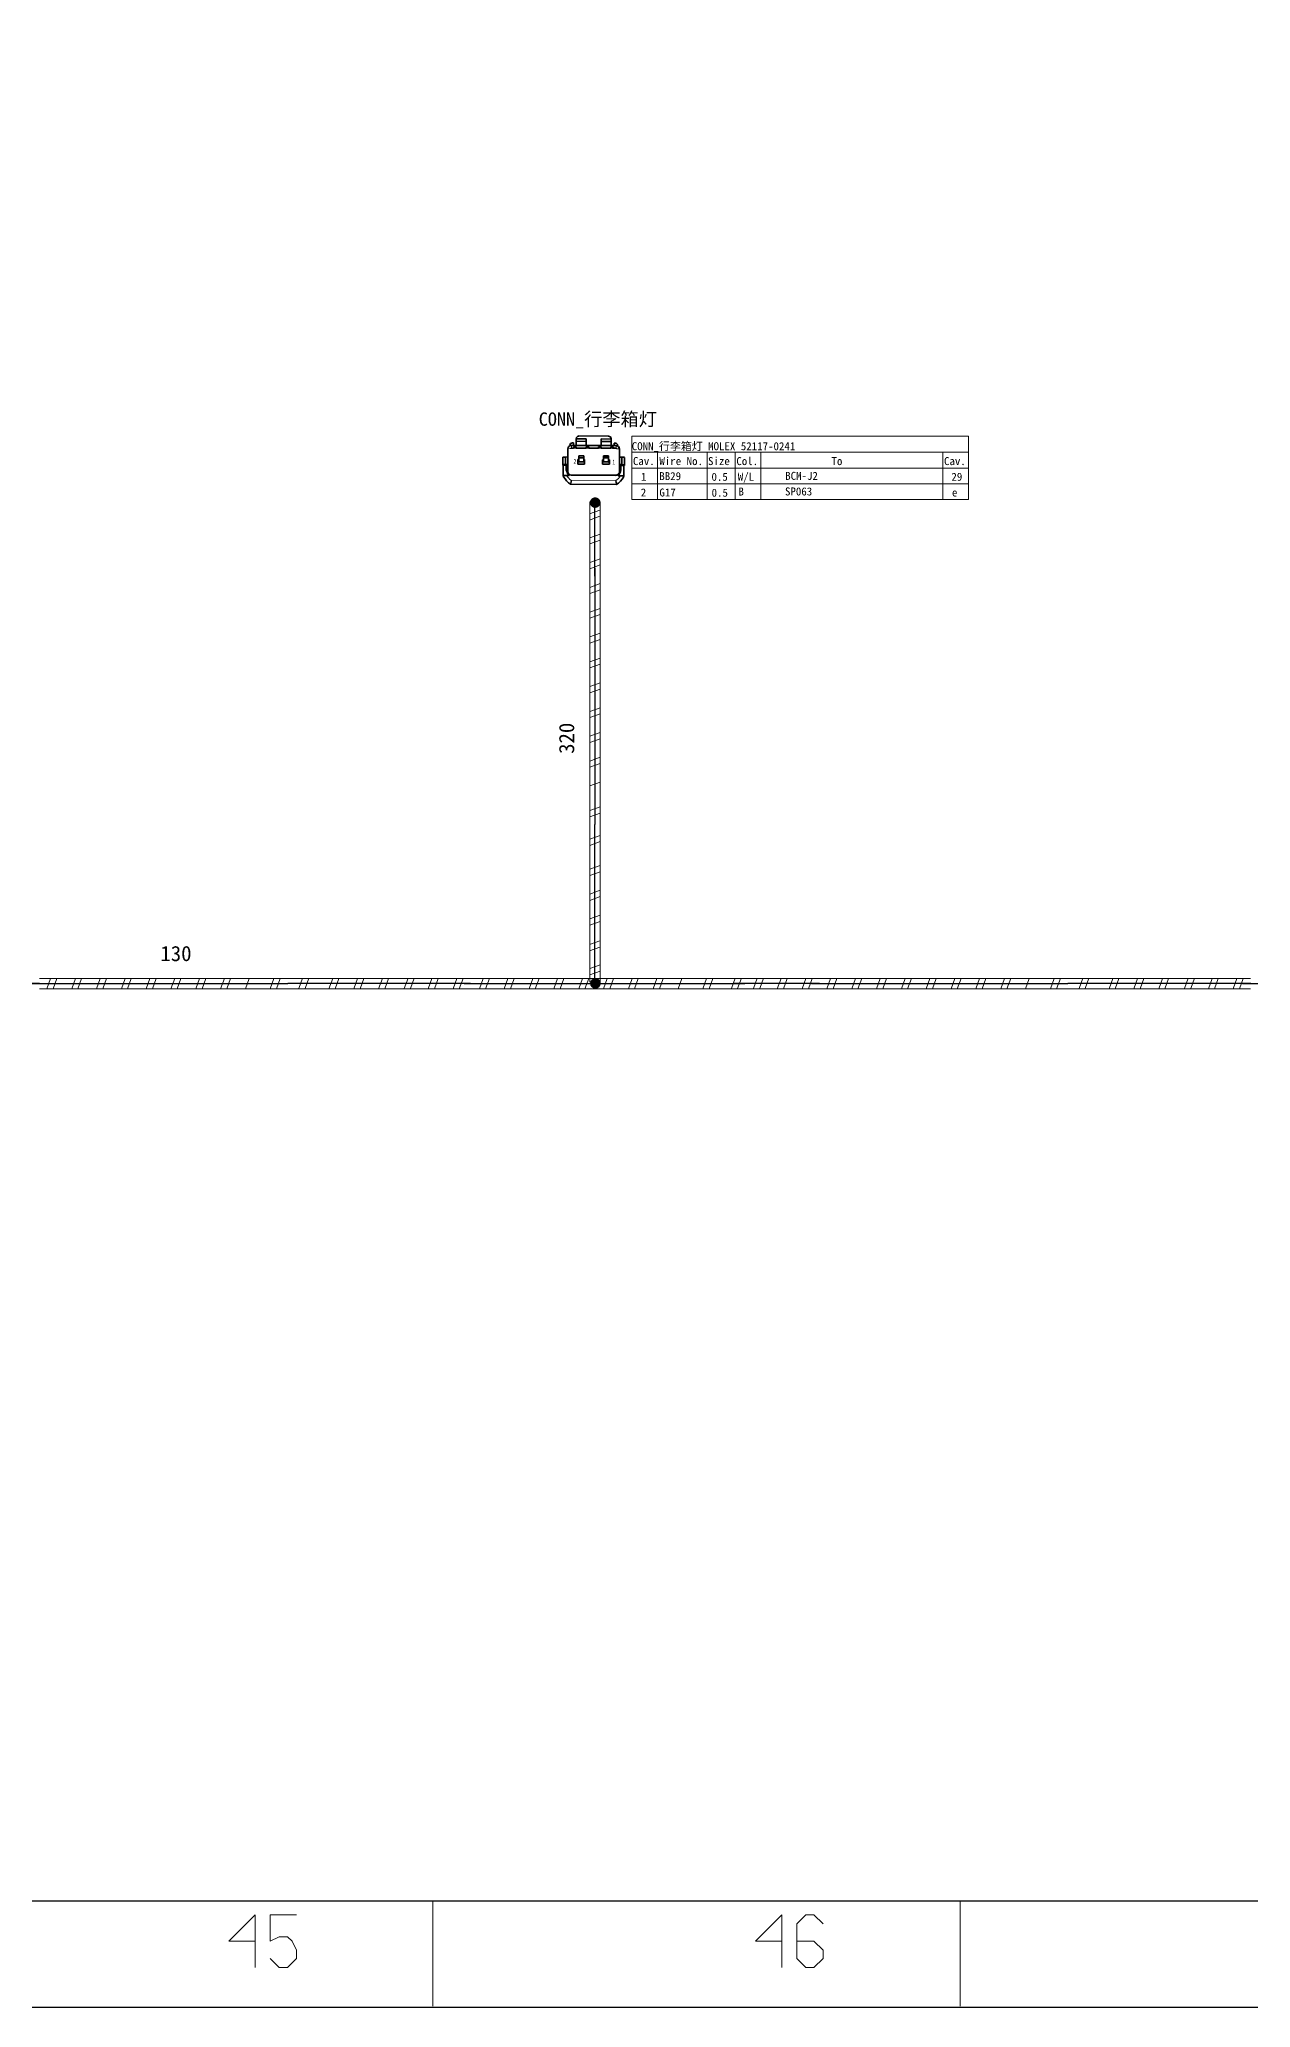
# Model space of a CAD drawing. Header units: millimetres. Extents: x 17 to 3784, y 12 to 1382.
# Drawn here: x 2244.9 to 2359.7, y 12.2 to 199 of the extents above; entities that cross this region are included whole.
import ezdxf

# ---------------------------------------------------------------- set-up
doc = ezdxf.new("R2010")
doc.units = ezdxf.units.MM
doc.styles.add('FangSong_GB2312_Style', font='simfang.ttf')
doc.styles.add('HZTXT', font='', dxfattribs={"width": 0.75})
doc.styles.get('HZTXT').set_extended_font_data('宋体')

msp = doc.modelspace()

# ---------------------------------------------------------------- hatches: boundary and pattern name
h = msp.add_hatch(color=0)
edge = h.paths.add_edge_path(flags=0)
edge.add_arc((2297.58, 155.02), 0.507, -180, 180, ccw=False)
h = msp.add_hatch(color=0)
edge = h.paths.add_edge_path(flags=0)
edge.add_arc((2297.6, 109.4), 0.507, 180, 540)

# ---------------------------------------------------------------- linework, layer by layer
at = {"color": 7, "lineweight": 35, "ltscale": 0.005}
for p, q in [((2295.41, 160.68), (2295.51, 160.68)), ((2296.58, 159.1), (2296.49, 159.1)), ((2296.49, 159.09), (2296.58, 159.09)), ((2298.94, 159.09), (2298.84, 159.09)), ((2298.94, 159.08), (2298.84, 159.08))]:
    msp.add_line(p, q, dxfattribs=at)
at = {"color": 7, "lineweight": 35, "ltscale": 0.012083}
msp.add_line((2295.51, 160.68), (2295.51, 160.45), dxfattribs=at)
at = {"color": 7, "lineweight": 35, "ltscale": 0.001978}
for p, q in [((2295.79, 161.1), (2295.79, 161.06)), ((2299.09, 161.09), (2299.09, 161.05))]:
    msp.add_line(p, q, dxfattribs=at)
at = {"color": 7, "lineweight": 35, "ltscale": 0.012031}
for p, q in [((2295.79, 160.84), (2295.79, 161.06)), ((2296.73, 161.06), (2296.73, 160.83)), ((2298.15, 160.83), (2298.15, 161.06))]:
    msp.add_line(p, q, dxfattribs=at)
at = {"color": 7, "lineweight": 35, "ltscale": 0.05}
for p, q in [((2295.79, 161.06), (2296.73, 161.06)), ((2295.79, 160.84), (2296.73, 160.83)), ((2298.15, 160.83), (2299.09, 160.83))]:
    msp.add_line(p, q, dxfattribs=at)
at = {"color": 7, "lineweight": 35, "ltscale": 0.020548}
for p, q in [((2295.79, 160.84), (2295.79, 160.45)), ((2296.73, 160.45), (2296.73, 160.83)), ((2298.15, 160.83), (2298.14, 160.44)), ((2299.09, 160.44), (2299.09, 160.83))]:
    msp.add_line(p, q, dxfattribs=at)
at = {"color": 7, "lineweight": 35, "ltscale": 0.150002}
msp.add_line((2296.03, 161.34), (2298.85, 161.33), dxfattribs=at)
at = {"color": 7, "lineweight": 35, "ltscale": 0.049999}
msp.add_line((2298.15, 161.06), (2299.09, 161.05), dxfattribs=at)
at = {"color": 7, "lineweight": 35, "ltscale": 0.012025}
msp.add_line((2299.09, 161.05), (2299.09, 160.83), dxfattribs=at)
at = {"color": 7, "lineweight": 35, "ltscale": 0.012088}
msp.add_line((2299.37, 160.44), (2299.37, 160.67), dxfattribs=at)
at = {"color": 7, "lineweight": 35, "ltscale": 0.004999}
msp.add_line((2299.37, 160.67), (2299.46, 160.67), dxfattribs=at)
at = {"color": 7, "lineweight": 35, "ltscale": 0.037441}
msp.add_line((2294.51, 159.33), (2294.51, 158.62), dxfattribs=at)
at = {"color": 7, "lineweight": 35, "ltscale": 0.012518}
msp.add_line((2294.75, 159.34), (2294.98, 159.35), dxfattribs=at)
at = {"color": 7, "lineweight": 35, "ltscale": 0.037446}
for p, q in [((2294.75, 158.64), (2294.75, 159.34)), ((2300.12, 159.32), (2300.11, 158.62)), ((2300.35, 158.6), (2300.35, 159.31))]:
    msp.add_line(p, q, dxfattribs=at)
at = {"color": 7, "lineweight": 35, "ltscale": 0.114834}
msp.add_line((2294.99, 160.13), (2294.98, 157.96), dxfattribs=at)
at = {"color": 7, "lineweight": 13, "ltscale": 0.114828}
for p, q in [((2295.01, 157.97), (2295.02, 160.13)), ((2299.85, 160.11), (2299.84, 157.95))]:
    msp.add_line(p, q, dxfattribs=at)
at = {"color": 7, "lineweight": 13, "ltscale": 0.013156}
msp.add_line((2295.02, 160.13), (2295.27, 160.14), dxfattribs=at)
at = {"color": 7, "lineweight": 35, "ltscale": 0.001576}
msp.add_line((2295.18, 160.42), (2295.18, 160.45), dxfattribs=at)
at = {"color": 7, "lineweight": 13, "ltscale": 0.001659}
for p, q in [((2295.32, 160.45), (2295.32, 160.42)), ((2299.56, 160.41), (2299.56, 160.44))]:
    msp.add_line(p, q, dxfattribs=at)
at = {"color": 7, "lineweight": 35, "ltscale": 0.224999}
for p, q in [((2295.32, 160.45), (2299.56, 160.44)), ((2295.31, 157.62), (2299.55, 157.6))]:
    msp.add_line(p, q, dxfattribs=at)
at = {"color": 7, "lineweight": 13, "ltscale": 0.224999}
for p, q in [((2295.32, 160.42), (2299.56, 160.41)), ((2299.55, 157.65), (2295.31, 157.67))]:
    msp.add_line(p, q, dxfattribs=at)
at = {"color": 7, "lineweight": 13, "ltscale": 0.012331}
for p, q in [((2295.32, 160.19), (2295.32, 160.42)), ((2299.56, 160.41), (2299.56, 160.17))]:
    msp.add_line(p, q, dxfattribs=at)
at = {"color": 7, "lineweight": 35, "ltscale": 0.010022}
msp.add_line((2295.32, 160.19), (2295.51, 160.19), dxfattribs=at)
at = {"color": 7, "lineweight": 13, "ltscale": 0.007088}
msp.add_line((2295.65, 160.32), (2295.65, 160.18), dxfattribs=at)
at = {"color": 7, "lineweight": 35, "ltscale": 0.007499}
msp.add_line((2295.79, 160.32), (2295.65, 160.32), dxfattribs=at)
at = {"color": 7, "lineweight": 13, "ltscale": 0.0075}
for p, q in [((2295.65, 160.18), (2295.79, 160.18)), ((2299.08, 160.17), (2299.23, 160.17))]:
    msp.add_line(p, q, dxfattribs=at)
at = {"color": 7, "lineweight": 35, "ltscale": 0.007088}
for p, q in [((2295.79, 160.18), (2295.79, 160.32)), ((2296.73, 160.31), (2296.73, 160.18)), ((2298.14, 160.18), (2298.14, 160.31)), ((2299.08, 160.31), (2299.08, 160.17))]:
    msp.add_line(p, q, dxfattribs=at)
at = {"color": 7, "lineweight": 35, "ltscale": 0.050001}
for p, q in [((2295.79, 160.19), (2296.73, 160.18)), ((2296.97, 160.18), (2297.91, 160.18)), ((2298.14, 160.18), (2299.08, 160.18))]:
    msp.add_line(p, q, dxfattribs=at)
at = {"color": 7, "lineweight": 35, "ltscale": 0.022462}
for p, q in [((2295.92, 158.68), (2295.93, 159.1)), ((2296.58, 158.68), (2296.58, 159.1)), ((2298.28, 158.67), (2298.28, 159.09)), ((2298.94, 158.67), (2298.94, 159.09))]:
    msp.add_line(p, q, dxfattribs=at)
at = {"color": 7, "lineweight": 35, "ltscale": 0.005001}
for p, q in [((2295.93, 159.1), (2296.02, 159.1)), ((2295.93, 159.09), (2296.02, 159.09)), ((2298.28, 159.09), (2298.37, 159.09)), ((2298.37, 159.08), (2298.28, 159.08))]:
    msp.add_line(p, q, dxfattribs=at)
at = {"color": 7, "lineweight": 35, "ltscale": 0.005005}
for p, q in [((2296.02, 159.09), (2295.93, 159.09)), ((2298.37, 159.08), (2298.28, 159.08))]:
    msp.add_line(p, q, dxfattribs=at)
at = {"color": 7, "lineweight": 35, "ltscale": 0.024999}
for p, q in [((2296.02, 159.46), (2296.49, 159.46)), ((2296.02, 159.28), (2296.49, 159.28)), ((2296.02, 158.88), (2296.49, 158.88)), ((2298.85, 159.27), (2298.37, 159.27)), ((2298.84, 158.87), (2298.37, 158.88)), ((2298.38, 159.45), (2298.85, 159.45)), ((2299.88, 158.55), (2300.35, 158.54))]:
    msp.add_line(p, q, dxfattribs=at)
at = {"color": 7, "lineweight": 35, "ltscale": 0.004995}
for p, q in [((2296.02, 159.46), (2296.02, 159.37)), ((2298.38, 159.45), (2298.38, 159.36)), ((2298.94, 159.08), (2298.84, 159.08))]:
    msp.add_line(p, q, dxfattribs=at)
at = {"color": 7, "lineweight": 35, "ltscale": 0.014353}
for p, q in [((2296.02, 159.37), (2296.02, 159.1)), ((2296.49, 159.1), (2296.49, 159.37)), ((2298.38, 159.36), (2298.37, 159.09)), ((2298.84, 159.09), (2298.85, 159.36))]:
    msp.add_line(p, q, dxfattribs=at)
at = {"color": 7, "lineweight": 35, "ltscale": 0.000682759}
for p, q in [((2296.02, 159.1), (2296.02, 159.09)), ((2296.49, 159.09), (2296.49, 159.1)), ((2298.37, 159.09), (2298.37, 159.08)), ((2298.84, 159.08), (2298.84, 159.09))]:
    msp.add_line(p, q, dxfattribs=at)
at = {"color": 7, "lineweight": 35, "ltscale": 0.000134173}
for p, q in [((2296.02, 159.09), (2296.02, 159.09)), ((2298.37, 159.08), (2298.37, 159.08)), ((2298.84, 159.08), (2298.84, 159.08))]:
    msp.add_line(p, q, dxfattribs=at)
at = {"color": 7, "lineweight": 35, "ltscale": 0.010258}
for p, q in [((2296.02, 158.89), (2296.02, 159.09)), ((2296.49, 159.08), (2296.49, 158.89)), ((2298.37, 158.88), (2298.37, 159.08)), ((2298.84, 159.08), (2298.84, 158.88))]:
    msp.add_line(p, q, dxfattribs=at)
at = {"color": 7, "lineweight": 35, "ltscale": 0.000478582}
for p, q in [((2296.02, 158.88), (2296.02, 158.89)), ((2298.37, 158.88), (2298.37, 158.88))]:
    msp.add_line(p, q, dxfattribs=at)
at = {"color": 7, "lineweight": 35, "ltscale": 0.025}
for p, q in [((2296.49, 158.89), (2296.02, 158.89)), ((2298.84, 158.88), (2298.37, 158.88)), ((2294.51, 158.57), (2294.98, 158.56))]:
    msp.add_line(p, q, dxfattribs=at)
at = {"color": 7, "lineweight": 35, "ltscale": 0.004989}
for p, q in [((2296.49, 159.46), (2296.49, 159.37)), ((2298.85, 159.45), (2298.85, 159.36))]:
    msp.add_line(p, q, dxfattribs=at)
at = {"color": 7, "lineweight": 35, "ltscale": 0.00013395}
msp.add_line((2296.49, 159.08), (2296.49, 159.09), dxfattribs=at)
at = {"color": 7, "lineweight": 35, "ltscale": 0.004996}
msp.add_line((2296.49, 159.08), (2296.58, 159.08), dxfattribs=at)
at = {"color": 7, "lineweight": 35, "ltscale": 0.00047836}
for p, q in [((2296.49, 158.88), (2296.49, 158.89)), ((2298.84, 158.87), (2298.84, 158.88))]:
    msp.add_line(p, q, dxfattribs=at)
at = {"color": 7, "lineweight": 35, "ltscale": 0.012501}
msp.add_line((2296.97, 160.31), (2296.73, 160.31), dxfattribs=at)
at = {"color": 7, "lineweight": 13, "ltscale": 0.012499}
msp.add_line((2296.73, 160.18), (2296.97, 160.18), dxfattribs=at)
at = {"color": 7, "lineweight": 35, "ltscale": 0.007093}
for p, q in [((2296.97, 160.18), (2296.97, 160.31)), ((2297.91, 160.31), (2297.91, 160.18))]:
    msp.add_line(p, q, dxfattribs=at)
at = {"color": 7, "lineweight": 35, "ltscale": 0.012498}
msp.add_line((2298.14, 160.31), (2297.91, 160.31), dxfattribs=at)
at = {"color": 7, "lineweight": 13, "ltscale": 0.012501}
msp.add_line((2297.91, 160.18), (2298.14, 160.18), dxfattribs=at)
at = {"color": 7, "lineweight": 35, "ltscale": 0.025001}
msp.add_line((2298.38, 159.36), (2298.85, 159.36), dxfattribs=at)
at = {"color": 7, "lineweight": 35, "ltscale": 0.007501}
msp.add_line((2299.23, 160.3), (2299.08, 160.31), dxfattribs=at)
at = {"color": 7, "lineweight": 13, "ltscale": 0.007093}
msp.add_line((2299.23, 160.17), (2299.23, 160.3), dxfattribs=at)
at = {"color": 7, "lineweight": 35, "ltscale": 0.01003}
msp.add_line((2299.37, 160.17), (2299.56, 160.17), dxfattribs=at)
at = {"color": 7, "lineweight": 13, "ltscale": 0.013159}
msp.add_line((2299.6, 160.12), (2299.85, 160.11), dxfattribs=at)
at = {"color": 7, "lineweight": 35, "ltscale": 0.001588}
msp.add_line((2299.7, 160.43), (2299.7, 160.4), dxfattribs=at)
at = {"color": 7, "lineweight": 35, "ltscale": 0.114828}
for p, q in [((2299.88, 160.11), (2299.88, 157.94)), ((2299.88, 160.09), (2299.88, 157.93))]:
    msp.add_line(p, q, dxfattribs=at)
at = {"color": 7, "lineweight": 35, "ltscale": 0.012521}
msp.add_line((2299.88, 159.34), (2300.12, 159.32), dxfattribs=at)
at = {"color": 7, "lineweight": 35, "ltscale": 0.003139}
for p, q in [((2294.51, 158.62), (2294.51, 158.57)), ((2300.35, 158.6), (2300.35, 158.54))]:
    msp.add_line(p, q, dxfattribs=at)
at = {"color": 7, "lineweight": 35, "ltscale": 0.049535}
for p, q in [((2294.56, 158.56), (2294.55, 157.63)), ((2300.3, 157.61), (2300.3, 158.54))]:
    msp.add_line(p, q, dxfattribs=at)
at = {"color": 7, "lineweight": 35, "ltscale": 0.005456}
for p, q in [((2294.55, 157.53), (2294.55, 157.63)), ((2300.3, 157.61), (2300.3, 157.51))]:
    msp.add_line(p, q, dxfattribs=at)
at = {"color": 7, "lineweight": 35, "ltscale": 0.00587}
for p, q in [((2294.59, 157.58), (2294.59, 157.47)), ((2300.26, 157.44), (2300.26, 157.56))]:
    msp.add_line(p, q, dxfattribs=at)
at = {"color": 7, "lineweight": 35, "ltscale": 0.012517}
msp.add_line((2294.98, 158.65), (2294.75, 158.64), dxfattribs=at)
at = {"color": 7, "lineweight": 35, "ltscale": 0.023865}
msp.add_line((2294.84, 158.56), (2294.84, 158.11), dxfattribs=at)
at = {"color": 7, "lineweight": 35, "ltscale": 0.000548587}
msp.add_line((2294.84, 158.11), (2294.84, 158.1), dxfattribs=at)
at = {"color": 7, "lineweight": 35, "ltscale": 0.007494}
msp.add_line((2294.98, 158.11), (2294.84, 158.11), dxfattribs=at)
at = {"color": 7, "lineweight": 35, "ltscale": 0.012248}
msp.add_line((2294.87, 157.59), (2295.1, 157.59), dxfattribs=at)
at = {"color": 7, "lineweight": 35, "ltscale": 0.000586732}
msp.add_line((2294.98, 157.96), (2294.98, 157.95), dxfattribs=at)
at = {"color": 7, "lineweight": 13, "ltscale": 0.002054}
msp.add_line((2295.31, 157.67), (2295.31, 157.63), dxfattribs=at)
at = {"color": 7, "lineweight": 13, "ltscale": 0.000714398}
for p, q in [((2295.31, 157.63), (2295.31, 157.62)), ((2299.55, 157.6), (2299.55, 157.62))]:
    msp.add_line(p, q, dxfattribs=at)
at = {"color": 7, "lineweight": 35, "ltscale": 0.225001}
msp.add_line((2295.31, 157.63), (2299.55, 157.62), dxfattribs=at)
at = {"color": 7, "lineweight": 13, "ltscale": 0.222979}
msp.add_line((2299.53, 157.1), (2295.33, 157.12), dxfattribs=at)
at = {"color": 7, "lineweight": 35, "ltscale": 0.035}
for p, q in [((2296.58, 158.68), (2295.92, 158.68)), ((2298.94, 158.67), (2298.28, 158.67))]:
    msp.add_line(p, q, dxfattribs=at)
at = {"color": 7, "lineweight": 13, "ltscale": 0.002048}
msp.add_line((2299.55, 157.62), (2299.55, 157.65), dxfattribs=at)
at = {"color": 7, "lineweight": 35, "ltscale": 0.012246}
msp.add_line((2299.76, 157.57), (2299.99, 157.57), dxfattribs=at)
at = {"color": 7, "lineweight": 35, "ltscale": 0.01252}
msp.add_line((2300.11, 158.62), (2299.88, 158.63), dxfattribs=at)
at = {"color": 7, "lineweight": 35, "ltscale": 0.000140015}
msp.add_line((2299.88, 158.55), (2299.88, 158.54), dxfattribs=at)
at = {"color": 7, "lineweight": 13, "ltscale": 0.023865}
msp.add_line((2299.88, 158.54), (2299.88, 158.09), dxfattribs=at)
at = {"color": 7, "lineweight": 35, "ltscale": 0.007505}
msp.add_line((2300.02, 158.09), (2299.88, 158.1), dxfattribs=at)
at = {"color": 7, "lineweight": 35, "ltscale": 0.024408}
msp.add_line((2300.02, 158.08), (2300.02, 158.54), dxfattribs=at)
at = {"color": 7, "lineweight": 35, "ltscale": 0.00054275}
msp.add_line((2300.02, 158.08), (2300.02, 158.09), dxfattribs=at)
at = {"color": 7, "lineweight": 35, "ltscale": 0.005865}
for p, q in [((2295.25, 156.76), (2295.25, 156.87)), ((2299.59, 156.85), (2299.59, 156.74))]:
    msp.add_line(p, q, dxfattribs=at)
at = {"color": 7, "lineweight": 35, "ltscale": 0.230357}
msp.add_line((2299.59, 156.74), (2295.25, 156.76), dxfattribs=at)
msp.add_line((2297.06, 155.1), (2298.05, 155.1))
for points in [[(18.14, 1381.34), (3479.85, 1381.34), (3479.85, 12.21), (18.14, 12.21)], [(43.28, 1371.36), (3469.6, 1371.36), (3469.6, 22.31), (43.28, 22.31)]]:
    msp.add_lwpolyline(points, close=True)
at = {"color": 0, "linetype": 'Continuous', "lineweight": 13}
for points in [[(2301.05, 161.32), (2332.99, 161.32)], [(2301.05, 161.32), (2301.05, 155.32)], [(2332.99, 161.32), (2332.99, 155.32)], [(2301.05, 159.79), (2332.99, 159.79)], [(2303.48, 159.79), (2303.48, 155.32)], [(2308.19, 159.79), (2308.19, 155.32)], [(2310.86, 159.79), (2310.86, 155.32)], [(2313.3, 159.79), (2313.3, 155.32)], [(2330.56, 159.79), (2330.56, 155.32)], [(2301.05, 158.3), (2332.99, 158.3)], [(2301.05, 156.81), (2332.99, 156.81)], [(2301.05, 155.32), (2332.99, 155.32)]]:
    msp.add_lwpolyline(points, dxfattribs=at)
at = {"color": 7, "lineweight": 35}
for points in [[(2294.87, 157.59), (2294.61, 157.58), (2294.59, 157.58), (2294.59, 157.58), (2294.59, 157.58), (2294.59, 157.58)], [(2299.99, 157.57), (2300.25, 157.56), (2300.26, 157.56), (2300.26, 157.56), (2300.26, 157.56), (2300.26, 157.56)]]:
    msp.add_lwpolyline(points, dxfattribs=at)
at = {"color": 7, "linetype": 'Continuous', "lineweight": 0}
for points in [[(2297.07, 155.1), (2297.07, 152.75)], [(2298.05, 152.75), (2298.05, 155.1)], [(2298.03, 154.31), (2297.05, 153.95)], [(2298.03, 153.72), (2297.05, 153.36)], [(2297.07, 152.75), (2297.07, 150.39)], [(2298.05, 152.04), (2297.07, 151.69)], [(2298.05, 151.45), (2297.07, 151.1)], [(2298.05, 150.39), (2298.05, 152.75)], [(2297.07, 150.39), (2297.07, 148.04)], [(2298.05, 149.68), (2297.07, 149.33)], [(2298.05, 148.04), (2298.05, 150.39)], [(2298.05, 149.1), (2297.07, 148.74)], [(2297.07, 148.04), (2297.07, 145.68)], [(2298.05, 145.68), (2298.05, 148.04)], [(2297.07, 146.98), (2298.05, 147.33)], [(2297.07, 146.39), (2298.05, 146.74)], [(2297.07, 145.68), (2297.07, 143.33)], [(2298.05, 143.33), (2298.05, 145.68)], [(2297.07, 144.62), (2298.05, 144.98)], [(2297.07, 144.04), (2298.05, 144.39)], [(2297.07, 143.33), (2297.07, 140.97)], [(2297.07, 142.27), (2298.05, 142.62)], [(2297.07, 141.68), (2298.05, 142.03)], [(2298.05, 140.97), (2298.05, 143.33)], [(2297.07, 140.97), (2297.07, 138.62)], [(2297.07, 139.92), (2298.05, 140.27)], [(2298.05, 138.62), (2298.05, 140.97)], [(2297.07, 139.33), (2298.05, 139.68)], [(2297.07, 138.62), (2297.07, 136.27)], [(2298.05, 136.27), (2298.05, 138.62)], [(2297.07, 137.56), (2298.05, 137.91)], [(2297.07, 136.97), (2298.05, 137.33)], [(2297.07, 136.27), (2297.07, 133.91)], [(2297.07, 135.21), (2298.05, 135.56)], [(2297.07, 134.62), (2298.05, 134.97)], [(2298.05, 133.91), (2298.05, 136.27)], [(2297.07, 133.91), (2297.07, 131.56)], [(2297.07, 132.85), (2298.05, 133.21)], [(2297.07, 132.26), (2298.05, 132.62)], [(2298.05, 131.56), (2298.05, 133.91)], [(2297.07, 131.56), (2297.07, 129.2)], [(2297.07, 130.5), (2298.05, 130.85)], [(2298.05, 129.2), (2298.05, 131.56)], [(2297.07, 129.91), (2298.05, 130.26)], [(2297.07, 129.2), (2297.07, 126.85)], [(2298.05, 126.85), (2298.05, 129.2)], [(2297.07, 128.14), (2298.05, 128.5)], [(2297.07, 126.85), (2297.07, 124.49)], [(2297.07, 125.79), (2298.05, 126.14)], [(2297.07, 125.2), (2298.05, 125.55)], [(2298.05, 124.49), (2298.05, 126.85)], [(2298.04, 123.43), (2297.06, 123.08)], [(2297.07, 124.49), (2297.07, 122.14)], [(2298.05, 122.14), (2298.05, 124.49)], [(2298.04, 122.85), (2297.06, 122.49)], [(2297.07, 122.29), (2297.07, 118.93)], [(2298.05, 118.93), (2298.05, 122.38)], [(2298.05, 120.58), (2297.07, 120.23)], [(2298.05, 119.99), (2297.07, 119.64)], [(2297.07, 118.93), (2297.07, 116.58)], [(2298.05, 118.23), (2297.07, 117.87)], [(2298.05, 116.58), (2298.05, 118.93)], [(2298.05, 117.64), (2297.07, 117.28)], [(2297.07, 116.58), (2297.07, 114.22)], [(2298.05, 115.87), (2297.07, 115.52)], [(2298.05, 114.22), (2298.05, 116.58)], [(2298.05, 115.28), (2297.07, 114.93)], [(2297.07, 114.22), (2297.07, 111.87)], [(2298.05, 111.87), (2298.05, 114.22)], [(2298.03, 113.43), (2297.05, 113.08)], [(2298.03, 112.84), (2297.05, 112.49)], [(2297.07, 111.87), (2297.07, 109.51)], [(2298.05, 111.16), (2297.07, 110.81)], [(2298.05, 110.57), (2297.07, 110.22)], [(2298.05, 109.51), (2298.05, 111.87)], [(2244.88, 109.87), (2247.23, 109.87)], [(2247.23, 108.89), (2244.88, 108.89)], [(2245.94, 109.87), (2245.58, 108.89)], [(2246.52, 109.87), (2246.17, 108.89)], [(2247.23, 109.87), (2249.58, 109.87)], [(2249.58, 108.89), (2247.23, 108.89)], [(2248.29, 109.87), (2247.94, 108.89)], [(2248.88, 109.87), (2248.53, 108.89)], [(2249.58, 109.87), (2251.94, 109.87)], [(2251.94, 108.89), (2249.58, 108.89)], [(2250.64, 109.87), (2250.29, 108.89)], [(2251.23, 109.87), (2250.88, 108.89)], [(2251.94, 109.87), (2254.29, 109.87)], [(2254.29, 108.89), (2251.94, 108.89)], [(2253, 109.87), (2252.65, 108.89)], [(2253.59, 109.87), (2253.23, 108.89)], [(2254.29, 109.87), (2256.65, 109.87)], [(2256.65, 108.89), (2254.29, 108.89)], [(2255.35, 109.87), (2255, 108.89)], [(2255.94, 109.87), (2255.59, 108.89)], [(2256.65, 109.87), (2259, 109.87)], [(2259, 108.89), (2256.65, 108.89)], [(2257.71, 109.87), (2257.35, 108.89)], [(2258.3, 109.87), (2257.94, 108.89)], [(2259, 109.87), (2261.36, 109.87)], [(2261.36, 108.89), (2259, 108.89)], [(2260.06, 109.87), (2259.71, 108.89)], [(2260.65, 109.87), (2260.3, 108.89)], [(2261.36, 109.87), (2263.71, 109.87)], [(2263.71, 108.89), (2261.36, 108.89)], [(2262.42, 109.87), (2262.06, 108.89)], [(2263, 109.87), (2262.65, 108.89)], [(2263.71, 109.87), (2266.07, 109.87)], [(2266.07, 108.89), (2263.71, 108.89)], [(2264.77, 109.87), (2264.42, 108.89)], [(2266.07, 109.87), (2268.42, 109.87)], [(2268.42, 108.89), (2266.07, 108.89)], [(2267.12, 109.87), (2266.77, 108.89)], [(2267.71, 109.87), (2267.36, 108.89)], [(2268.42, 109.87), (2270.77, 109.87)], [(2270.77, 108.89), (2268.42, 108.89)], [(2269.48, 108.9), (2269.83, 109.88)], [(2270.07, 108.9), (2270.42, 109.88)], [(2273.98, 108.89), (2270.54, 108.89)], [(2270.62, 109.87), (2273.98, 109.87)], [(2272.33, 108.89), (2272.69, 109.87)], [(2272.92, 108.89), (2273.28, 109.87)], [(2273.98, 109.87), (2276.34, 109.87)], [(2276.34, 108.89), (2273.98, 108.89)], [(2274.69, 108.89), (2275.04, 109.87)], [(2275.28, 108.89), (2275.63, 109.87)], [(2276.34, 109.87), (2278.69, 109.87)], [(2278.69, 108.89), (2276.34, 108.89)], [(2277.04, 108.89), (2277.4, 109.87)], [(2277.63, 108.89), (2277.98, 109.87)], [(2278.69, 109.87), (2281.04, 109.87)], [(2281.04, 108.89), (2278.69, 108.89)], [(2279.48, 108.91), (2279.84, 109.89)], [(2280.07, 108.91), (2280.43, 109.89)], [(2281.04, 109.87), (2283.4, 109.87)], [(2283.4, 108.89), (2281.04, 108.89)], [(2281.75, 108.89), (2282.1, 109.87)], [(2282.34, 108.89), (2282.69, 109.87)], [(2283.4, 109.87), (2286.3, 109.87)], [(2286.04, 108.89), (2283.4, 108.89)], [(2284.11, 108.89), (2284.46, 109.87)], [(2284.69, 108.89), (2285.05, 109.87)], [(2285.9, 109.87), (2288.25, 109.87)], [(2288.25, 108.89), (2285.9, 108.89)], [(2286.96, 109.87), (2286.61, 108.89)], [(2287.55, 109.87), (2287.19, 108.89)], [(2288.25, 109.87), (2290.61, 109.87)], [(2290.61, 108.89), (2288.25, 108.89)], [(2289.31, 109.87), (2288.96, 108.89)], [(2289.9, 109.87), (2289.55, 108.89)], [(2290.61, 109.87), (2292.96, 109.87)], [(2292.96, 108.89), (2290.61, 108.89)], [(2291.67, 109.87), (2291.31, 108.89)], [(2292.26, 109.87), (2291.9, 108.89)], [(2292.96, 109.87), (2295.32, 109.87)], [(2295.32, 108.89), (2292.96, 108.89)], [(2294.02, 109.87), (2293.67, 108.89)], [(2294.61, 109.87), (2294.26, 108.89)], [(2295.32, 109.87), (2297.67, 109.87)], [(2297.67, 108.89), (2295.32, 108.89)], [(2296.38, 109.87), (2296.02, 108.89)], [(2296.97, 109.87), (2296.61, 108.89)], [(2297.67, 109.87), (2300.03, 109.87)], [(2300.03, 108.89), (2297.67, 108.89)], [(2298.73, 109.87), (2298.38, 108.89)], [(2299.32, 109.87), (2298.97, 108.89)], [(2300.03, 109.87), (2302.38, 109.87)], [(2302.38, 108.89), (2300.03, 108.89)], [(2301.09, 109.87), (2300.73, 108.89)], [(2301.67, 109.87), (2301.32, 108.89)], [(2302.38, 109.87), (2304.73, 109.87)], [(2304.73, 108.89), (2302.38, 108.89)], [(2303.44, 109.87), (2303.09, 108.89)], [(2304.03, 109.87), (2303.68, 108.89)], [(2304.73, 109.87), (2307.09, 109.87)], [(2307.09, 108.89), (2304.73, 108.89)], [(2305.79, 109.87), (2305.44, 108.89)], [(2307.09, 109.87), (2309.44, 109.87)], [(2309.44, 108.89), (2307.09, 108.89)], [(2308.15, 109.87), (2307.8, 108.89)], [(2308.74, 109.87), (2308.39, 108.89)], [(2309.44, 109.87), (2311.8, 109.87)], [(2311.8, 108.89), (2309.44, 108.89)], [(2310.5, 108.9), (2310.86, 109.88)], [(2311.09, 108.9), (2311.45, 109.88)], [(2311.79, 109.87), (2314.15, 109.87)], [(2314.15, 108.89), (2311.79, 108.89)], [(2312.59, 108.91), (2312.94, 109.89)], [(2313.18, 108.91), (2313.53, 109.89)], [(2314.15, 109.87), (2316.5, 109.87)], [(2316.5, 108.89), (2314.15, 108.89)], [(2314.85, 108.89), (2315.21, 109.87)], [(2315.44, 108.89), (2315.8, 109.87)], [(2316.5, 109.87), (2318.86, 109.87)], [(2318.86, 108.89), (2316.5, 108.89)], [(2317.21, 108.89), (2317.56, 109.87)], [(2317.8, 108.89), (2318.15, 109.87)], [(2318.86, 109.87), (2321.21, 109.87)], [(2321.21, 108.89), (2318.86, 108.89)], [(2319.91, 109.87), (2319.56, 108.89)], [(2320.5, 109.87), (2320.15, 108.89)], [(2321.21, 109.87), (2323.56, 109.87)], [(2323.56, 108.89), (2321.21, 108.89)], [(2322.27, 109.87), (2321.92, 108.89)], [(2322.86, 109.87), (2322.5, 108.89)], [(2323.56, 109.87), (2325.92, 109.87)], [(2325.92, 108.89), (2323.56, 108.89)], [(2324.62, 109.87), (2324.27, 108.89)], [(2325.21, 109.87), (2324.86, 108.89)], [(2325.92, 109.87), (2328.27, 109.87)], [(2328.27, 108.89), (2325.92, 108.89)], [(2326.98, 109.87), (2326.62, 108.89)], [(2327.57, 109.87), (2327.21, 108.89)], [(2328.27, 109.87), (2330.63, 109.87)], [(2330.63, 108.89), (2328.27, 108.89)], [(2329.33, 109.87), (2328.98, 108.89)], [(2329.92, 109.87), (2329.57, 108.89)], [(2330.63, 109.87), (2332.98, 109.87)], [(2332.98, 108.89), (2330.63, 108.89)], [(2331.69, 109.87), (2331.33, 108.89)], [(2332.28, 109.87), (2331.92, 108.89)], [(2332.98, 109.87), (2335.34, 109.87)], [(2335.34, 108.89), (2332.98, 108.89)], [(2334.04, 109.87), (2333.69, 108.89)], [(2334.63, 109.87), (2334.28, 108.89)], [(2335.34, 109.87), (2337.69, 109.87)], [(2337.69, 108.89), (2335.34, 108.89)], [(2336.4, 109.87), (2336.04, 108.89)], [(2336.98, 109.87), (2336.63, 108.89)], [(2337.69, 109.87), (2340.04, 109.87)], [(2340.04, 108.89), (2337.69, 108.89)], [(2338.75, 109.87), (2338.4, 108.89)], [(2340.04, 109.87), (2342.4, 109.87)], [(2342.4, 108.89), (2340.04, 108.89)], [(2341.1, 109.87), (2340.75, 108.89)], [(2341.69, 109.87), (2341.34, 108.89)], [(2342.4, 109.87), (2344.75, 109.87)], [(2344.75, 108.89), (2342.4, 108.89)], [(2343.46, 108.9), (2343.81, 109.89)], [(2344.05, 108.9), (2344.4, 109.89)], [(2347.96, 108.89), (2344.52, 108.89)], [(2344.6, 109.87), (2347.96, 109.87)], [(2346.31, 108.89), (2346.67, 109.87)], [(2346.9, 108.89), (2347.25, 109.87)], [(2347.96, 109.87), (2350.32, 109.87)], [(2350.32, 108.89), (2347.96, 108.89)], [(2348.67, 108.89), (2349.02, 109.87)], [(2349.26, 108.89), (2349.61, 109.87)], [(2350.32, 109.87), (2352.67, 109.87)], [(2352.67, 108.89), (2350.32, 108.89)], [(2351.02, 108.89), (2351.37, 109.87)], [(2351.61, 108.89), (2351.96, 109.87)], [(2352.67, 109.87), (2355.02, 109.87)], [(2355.02, 108.89), (2352.67, 108.89)], [(2353.46, 108.91), (2353.82, 109.89)], [(2354.05, 108.91), (2354.41, 109.89)], [(2355.02, 109.87), (2357.38, 109.87)], [(2357.38, 108.89), (2355.02, 108.89)], [(2355.73, 108.89), (2356.08, 109.87)], [(2356.32, 108.89), (2356.67, 109.87)], [(2357.38, 109.87), (2359.73, 109.87)], [(2359.73, 108.89), (2357.38, 108.89)], [(2358.08, 108.89), (2358.44, 109.87)], [(2358.67, 108.89), (2359.03, 109.87)]]:
    msp.add_lwpolyline(points, dxfattribs=at)
at = {"color": 7, "linetype": 'Continuous', "lineweight": 13}
for points in [[(2297.56, 148.04), (2297.56, 155.13)], [(2297.56, 124.49), (2297.56, 148)], [(2268.42, 109.38), (2244.91, 109.38)], [(2285.75, 109.38), (2268.42, 109.38)], [(2309.44, 109.38), (2285.93, 109.38)], [(2318.85, 109.38), (2311.76, 109.38)], [(2342.4, 109.38), (2318.89, 109.38)], [(2359.73, 109.38), (2342.4, 109.38)], [(2265.34, 21.03), (2262.84, 18.53)], [(2265.34, 16.03), (2265.34, 21.03)], [(2269.25, 21.03), (2266.75, 21.03)], [(2266.75, 21.03), (2266.75, 18.53)], [(2282.18, 12.34), (2282.18, 22.33)], [(2315.29, 21.03), (2312.79, 18.53)], [(2315.29, 16.03), (2315.29, 21.03)], [(2317.55, 21.03), (2316.7, 20.17)], [(2318.33, 21.03), (2317.55, 21.03)], [(2319.2, 20.17), (2318.33, 21.03)], [(2332.18, 12.34), (2332.18, 22.33)], [(2266.75, 18.53), (2267.6, 18.92)], [(2267.6, 18.92), (2268.39, 18.92)], [(2268.39, 18.92), (2268.85, 18.53)], [(2316.7, 20.17), (2316.7, 16.88)], [(2262.84, 18.53), (2265.34, 18.53)], [(2267.6, 16.03), (2266.75, 16.88)], [(2269.25, 16.88), (2268.39, 16.03)], [(2268.85, 18.53), (2269.25, 17.67)], [(2269.25, 17.67), (2269.25, 16.88)], [(2312.79, 18.53), (2315.29, 18.53)], [(2318.33, 18.53), (2316.7, 18.53)], [(2316.7, 16.88), (2317.55, 16.03)], [(2319.2, 17.67), (2318.33, 18.53)], [(2318.33, 16.03), (2319.2, 16.88)], [(2319.2, 16.88), (2319.2, 17.67)], [(2268.39, 16.03), (2267.6, 16.03)], [(2317.55, 16.03), (2318.33, 16.03)]]:
    msp.add_lwpolyline(points, dxfattribs=at)
at = {"color": 7, "linetype": 'Continuous', "lineweight": 25}
for points in [[(2297.56, 148.03), (2297.56, 155.13)], [(2297.56, 148.79), (2297.56, 124.49)], [(2297.56, 109.33), (2297.56, 124.49)], [(2244.88, 109.38), (2227.54, 109.38)], [(2244.12, 109.38), (2268.42, 109.38)], [(2285.76, 109.38), (2268.42, 109.38)], [(2285.15, 109.38), (2311.77, 109.38)], [(2318.86, 109.38), (2310.68, 109.38)], [(2318.1, 109.38), (2342.4, 109.38)], [(2359.74, 109.38), (2342.4, 109.38)], [(2358.98, 109.38), (2383.28, 109.38)]]:
    msp.add_lwpolyline(points, dxfattribs=at)
at = {"color": 7, "lineweight": 35}
for centre, radius, start, end in [((2295.41, 160.45), 0.233, 88.9685, 178.9522), ((2299.47, 160.43), 0.233, 0.6164, 90.605), ((2295.32, 160.12), 0.329, 89.7502, 179.75), ((2295.65, 160.18), 0.141, 89.786, 179.786), ((2299.23, 160.16), 0.141, 359.786, 89.786), ((2299.56, 160.11), 0.329, 359.8217, 89.8218), ((2295.31, 157.96), 0.329, 179.8217, 269.8218), ((2295.31, 157.95), 0.329, 179.8217, 269.8218), ((2299.29, 155.84), 4.16, 162.1971, 165.7405), ((2295.54, 155.85), 4.18, 13.8384, 17.3724), ((2299.55, 157.95), 0.329, 269.7502, 359.75), ((2299.55, 157.93), 0.329, 269.7502, 359.75)]:
    msp.add_arc(centre, radius, start, end, dxfattribs=at)
for centre, major_axis, ratio, start_param, end_param in [((2296.03, 161.1), (0.235, -0.001), 0.998509, 1.569848, 3.140645), ((2298.85, 161.09), (0.235, -0.001), 0.998509, 6.282237, 7.853034), ((2294.75, 159.33), (-0.235, 0.001), 0.054594, 4.712441, 6.283237), ((2295.32, 160.14), (0.0471, -0.0001), 0.998509, 1.569848, 3.140645), ((2299.56, 160.13), (0.0471, -0.0001), 0.998509, 6.282237, 7.853034), ((2300.12, 159.31), (0.235, -0.001), 0.054594, 0.000052, 1.570848), ((2294.75, 158.62), (-0.235, 0.001), 0.054594, 4.712441, 6.283237), ((2294.79, 157.53), (-0.235, 0.001), 0.054594, 0.000052, 0.570458), ((2296.25, 158.35), (-1.88, 0.01), 0.998509, 0.494016, 1.015037), ((2296.25, 158.48), (1.46, 0), 0.998509, 3.395332, 3.800374), ((2298.61, 158.34), (-1.88, 0.01), 0.998509, 2.124659, 2.645681), ((2298.61, 158.47), (1.46, 0), 0.998509, 5.622508, 6.027549), ((2300.11, 158.6), (-0.235, 0.001), 0.054594, 3.141644, 4.712441), ((2300.06, 157.51), (-0.235, 0.001), 0.054594, 2.569646, 3.141644)]:
    msp.add_ellipse(centre, major_axis=major_axis, ratio=ratio, start_param=start_param, end_param=end_param, dxfattribs=at)
at = {"color": 7, "lineweight": 13}
for centre, major_axis, ratio, start_param, end_param in [((2295.07, 160.12), (0.0848, -0.0004), 0.054594, 2.199644, 3.141644), ((2295.32, 160.13), (-0.295, 0.001), 0.998509, 4.711441, 6.282237), ((2295.65, 160.18), (0.141, -0.001), 0.054594, 1.570848, 3.141644), ((2299.23, 160.16), (0.141, -0.001), 0.054594, 0.000052, 1.570848), ((2299.56, 160.11), (-0.295, 0.001), 0.998509, 3.140645, 4.711441), ((2299.8, 160.11), (0.0848, -0.0004), 0.054594, 0.000052, 0.942052), ((2296.25, 158.48), (1.65, 0), 0.998509, 3.71448, 4.117196), ((2295.06, 157.96), (-0.0848, 0.0004), 0.054594, 5.341237, 6.283237), ((2298.61, 158.47), (1.65, 0), 0.998509, 5.305686, 5.708402), ((2299.79, 157.94), (-0.0848, 0.0004), 0.054594, 3.141644, 4.083645)]:
    msp.add_ellipse(centre, major_axis=major_axis, ratio=ratio, start_param=start_param, end_param=end_param, dxfattribs=at)

# ---------------------------------------------------------------- texts
at = {"color": 0, "linetype": 'Continuous', "style": 'FangSong_GB2312_Style'}
for s, height, p in [('CONN_行李箱灯', 1.265, (2292.23, 162.31)), ('CONN_行李箱灯 MOLEX 52117-0241 ', 0.7593, (2301.05, 159.99)), ('Cav.', 0.759, (2301.16, 158.58)), ('Wire No.', 0.759, (2303.67, 158.58)), ('Size', 0.759, (2308.28, 158.58)), ('Col.', 0.759, (2310.97, 158.58)), ('To', 0.759, (2319.99, 158.58)), ('Cav.', 0.759, (2330.66, 158.58)), ('1', 0.759, (2301.93, 157.09)), ('2', 0.759, (2301.9, 155.6))]:
    msp.add_text(s, height=height, dxfattribs=at).set_placement(p)
at = {"color": 1, "linetype": 'Continuous', "style": 'FangSong_GB2312_Style'}
for s, p in [('BB29', (2303.66, 157.15)), ('0.5', (2308.61, 157.09)), ('W/L', (2311.1, 157.09)), ('BCM-J2', (2315.6, 157.18)), ('29', (2331.36, 157.09)), ('G17', (2303.67, 155.6)), ('0.5', (2308.62, 155.58)), ('B', (2311.17, 155.69)), ('SP063', (2315.58, 155.7)), ('e', (2331.41, 155.6))]:
    msp.add_text(s, height=0.759, dxfattribs=at).set_placement(p)
at = {"color": 7, "linetype": 'Continuous', "style": 'FangSong_GB2312_Style'}
msp.add_text('320', height=1.447, rotation=90, dxfattribs=at).set_placement((2295.59, 131.18))
msp.add_text('130', height=1.447, dxfattribs=at).set_placement((2256.35, 111.51))
at = {"color": 0, "lineweight": -2, "char_height": 0.452, "width": 0.3616, "attachment_point": 7, "rotation": 359.76, "style": 'HZTXT'}
for s, insert in [('2', (2295.52, 158.71)), ('1', (2299.2, 158.64))]:
    msp.add_mtext(s, dxfattribs=dict(at, insert=insert))

doc.saveas('drawing.dxf')
